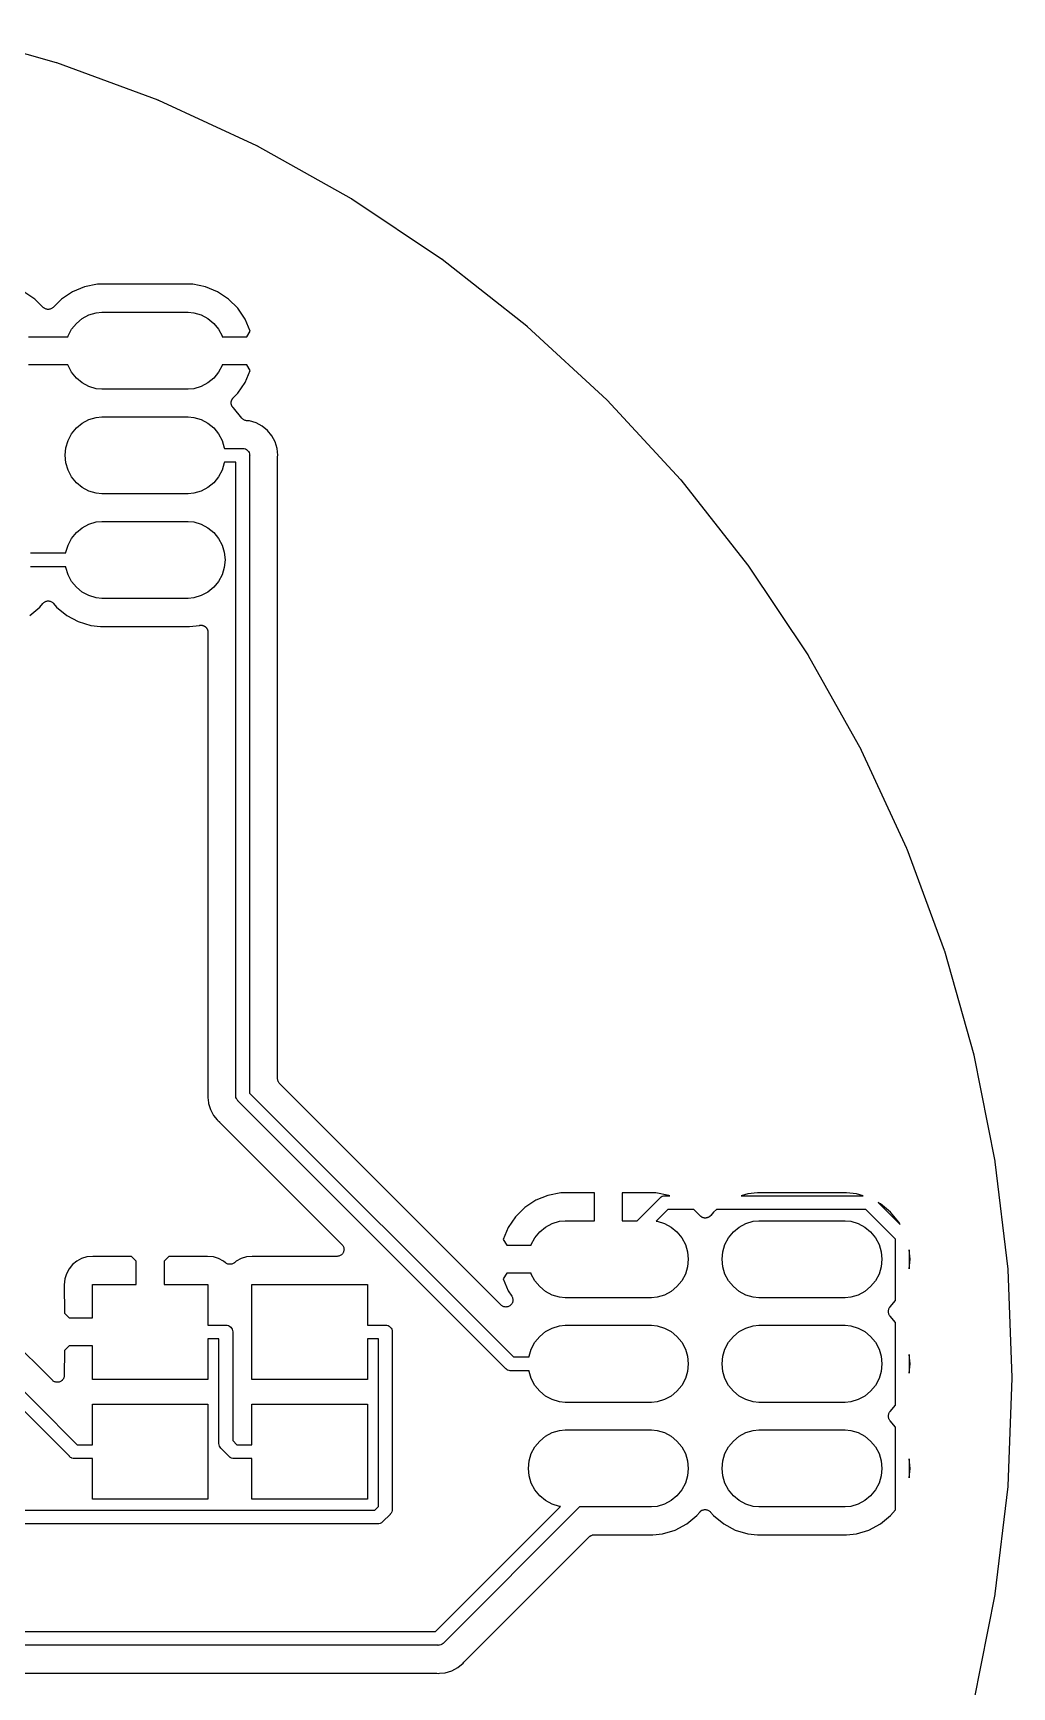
# Model space of a CAD drawing. Extents: x 123.4 to 173.6, y -130.1 to -79.9.
# Drawn here: x 155.84 to 173.63, y -110.62 to -80.56 of the extents above; entities that cross this region are included whole.
import ezdxf

# ---------------------------------------------------------------- set-up
doc = ezdxf.new("R2010")
doc.units = 0
doc.header["$MEASUREMENT"] = 0
doc.layers.add('BLACK', color=7, linetype='CONTINUOUS')

msp = doc.modelspace()

# ---------------------------------------------------------------- linework, layer by layer
at = {"layer": 'BLACK', "linetype": 'CONTINUOUS'}
for p, q in [((154.372, -80.5631), (156.262, -81.0961)), ((156.262, -81.0961), (156.263, -81.0966)), ((156.263, -81.0966), (156.267, -81.0981)), ((156.267, -81.0981), (156.271, -81.0992)), ((156.271, -81.0992), (158.113, -81.7787)), ((158.113, -81.7787), (158.115, -81.7794)), ((158.115, -81.7794), (158.118, -81.7812)), ((158.118, -81.7812), (158.122, -81.7826)), ((158.122, -81.7826), (159.905, -82.6046)), ((159.905, -82.6046), (159.907, -82.6053)), ((159.907, -82.6053), (159.911, -82.6074)), ((159.911, -82.6074), (159.914, -82.6091)), ((159.914, -82.6091), (161.627, -83.5685)), ((161.627, -83.5685), (161.629, -83.5693)), ((161.629, -83.5693), (161.632, -83.5717)), ((161.632, -83.5717), (161.636, -83.5737)), ((161.636, -83.5737), (163.268, -84.6645)), ((163.268, -84.6645), (163.27, -84.6655)), ((163.27, -84.6655), (163.273, -84.6681)), ((163.273, -84.6681), (163.277, -84.6704)), ((163.277, -84.6704), (164.818, -85.8859)), ((155.877, -85.3955), (155.678, -85.264)), ((156.562, -85.264), (156.363, -85.3955)), ((156.782, -85.1737), (156.562, -85.264)), ((157.015, -85.128), (156.782, -85.1737)), ((158.745, -85.128), (157.015, -85.128)), ((158.978, -85.1737), (158.745, -85.128)), ((159.198, -85.264), (158.978, -85.1737)), ((159.397, -85.3955), (159.198, -85.264)), ((156.03, -85.5483), (155.877, -85.3955)), ((156.039, -85.5556), (156.03, -85.5483)), ((156.048, -85.563), (156.039, -85.5556)), ((156.049, -85.5634), (156.048, -85.563)), ((156.05, -85.564), (156.049, -85.5634)), ((156.06, -85.5694), (156.05, -85.564)), ((156.07, -85.5749), (156.06, -85.5694)), ((156.071, -85.5752), (156.07, -85.5749)), ((156.072, -85.5756), (156.071, -85.5752)), ((156.083, -85.5789), (156.072, -85.5756)), ((156.094, -85.5824), (156.083, -85.5789)), ((156.094, -85.5825), (156.094, -85.5824)), ((156.095, -85.5828), (156.094, -85.5825)), ((156.107, -85.5839), (156.095, -85.5828)), ((156.118, -85.5852), (156.107, -85.5839)), ((156.119, -85.5851), (156.118, -85.5852)), ((156.12, -85.5852), (156.119, -85.5851)), ((156.131, -85.5841), (156.12, -85.5852)), ((156.143, -85.5831), (156.131, -85.5841)), ((156.144, -85.5829), (156.143, -85.5831)), ((156.145, -85.5828), (156.144, -85.5829)), ((156.156, -85.5794), (156.145, -85.5828)), ((156.167, -85.5763), (156.156, -85.5794)), ((156.168, -85.5759), (156.167, -85.5763)), ((156.179, -85.5702), (156.168, -85.5756)), ((156.168, -85.5756), (156.168, -85.5759)), ((156.189, -85.5649), (156.179, -85.5702)), ((156.19, -85.564), (156.189, -85.5644)), ((156.189, -85.5644), (156.189, -85.5649)), ((156.199, -85.5567), (156.19, -85.564)), ((156.208, -85.5495), (156.199, -85.5567)), ((156.209, -85.5483), (156.208, -85.5495)), ((156.21, -85.5483), (156.209, -85.5483)), ((156.209, -85.5483), (156.209, -85.5483)), ((156.209, -85.5483), (156.209, -85.5483)), ((156.363, -85.3955), (156.21, -85.5483)), ((156.861, -85.6862), (156.993, -85.6461)), ((156.993, -85.6461), (157.096, -85.636)), ((157.096, -85.636), (158.664, -85.636)), ((158.664, -85.636), (158.767, -85.6461)), ((158.767, -85.6461), (158.899, -85.6862)), ((159.565, -85.5631), (159.397, -85.3955)), ((159.698, -85.7604), (159.565, -85.5631)), ((156.48, -86.0668), (156.545, -85.9452)), ((156.545, -85.9452), (156.633, -85.8386)), ((156.633, -85.8386), (156.739, -85.7512)), ((156.739, -85.7512), (156.861, -85.6862)), ((158.899, -85.6862), (159.021, -85.7512)), ((159.021, -85.7512), (159.127, -85.8386)), ((159.127, -85.8386), (159.215, -85.9452)), ((159.215, -85.9452), (159.28, -86.0668)), ((159.789, -85.9783), (159.698, -85.7604)), ((164.818, -85.8859), (164.82, -85.887)), ((164.82, -85.887), (164.823, -85.8899)), ((164.823, -85.8899), (164.826, -85.8924)), ((164.826, -85.8924), (166.268, -87.2252)), ((155.764, -86.082), (156.476, -86.082)), ((156.476, -86.082), (156.48, -86.0668)), ((159.28, -86.0668), (159.284, -86.082)), ((159.284, -86.082), (159.727, -86.082)), ((159.727, -86.082), (159.789, -85.9783)), ((156.476, -86.59), (155.764, -86.59)), ((156.48, -86.6052), (156.476, -86.59)), ((156.545, -86.7268), (156.48, -86.6052)), ((156.633, -86.8334), (156.545, -86.7268)), ((156.739, -86.9208), (156.633, -86.8334)), ((159.127, -86.8334), (159.021, -86.9208)), ((159.215, -86.7268), (159.127, -86.8334)), ((159.28, -86.6052), (159.215, -86.7268)), ((159.284, -86.59), (159.28, -86.6052)), ((159.727, -86.59), (159.284, -86.59)), ((159.698, -86.9116), (159.789, -86.6937)), ((159.789, -86.6937), (159.727, -86.59)), ((156.861, -86.9858), (156.739, -86.9208)), ((156.993, -87.0259), (156.861, -86.9858)), ((157.096, -87.036), (156.993, -87.0259)), ((158.664, -87.036), (157.096, -87.036)), ((158.767, -87.0259), (158.664, -87.036)), ((158.899, -86.9858), (158.767, -87.0259)), ((159.021, -86.9208), (158.899, -86.9858)), ((159.482, -87.1916), (159.565, -87.1089)), ((159.565, -87.1089), (159.698, -86.9116)), ((159.445, -87.2681), (159.447, -87.2622)), ((159.445, -87.2745), (159.445, -87.2681)), ((159.445, -87.2809), (159.445, -87.2745)), ((159.445, -87.2869), (159.445, -87.2809)), ((159.445, -87.2929), (159.445, -87.2869)), ((159.446, -87.2992), (159.445, -87.2929)), ((159.447, -87.3056), (159.446, -87.2992)), ((159.447, -87.2562), (159.449, -87.2501)), ((159.447, -87.2622), (159.447, -87.2562)), ((159.449, -87.3113), (159.447, -87.3056)), ((159.449, -87.2501), (159.45, -87.2438)), ((159.45, -87.3172), (159.449, -87.3113)), ((159.45, -87.2438), (159.453, -87.2383)), ((159.452, -87.3232), (159.45, -87.3172)), ((159.454, -87.3293), (159.452, -87.3232)), ((159.453, -87.2383), (159.455, -87.2326)), ((159.457, -87.3347), (159.454, -87.3293)), ((159.455, -87.2326), (159.458, -87.2269)), ((159.459, -87.3402), (159.457, -87.3347)), ((159.458, -87.2269), (159.46, -87.221)), ((159.462, -87.3456), (159.459, -87.3402)), ((159.46, -87.221), (159.463, -87.216)), ((159.465, -87.3513), (159.462, -87.3456)), ((159.463, -87.216), (159.466, -87.2107)), ((159.469, -87.356), (159.465, -87.3513)), ((159.466, -87.2107), (159.47, -87.2058)), ((159.472, -87.361), (159.469, -87.356)), ((159.47, -87.2058), (159.474, -87.2005)), ((159.477, -87.3656), (159.472, -87.361)), ((159.474, -87.2005), (159.478, -87.1963)), ((159.481, -87.3706), (159.477, -87.3656)), ((159.478, -87.1963), (159.482, -87.1916)), ((159.485, -87.3745), (159.481, -87.3706)), ((159.487, -87.3758), (159.485, -87.3745)), ((159.639, -87.5609), (159.487, -87.3758)), ((166.268, -87.2252), (166.269, -87.2264)), ((166.269, -87.2264), (166.272, -87.2295)), ((166.272, -87.2295), (166.275, -87.2322)), ((166.275, -87.2322), (167.608, -88.674)), ((156.545, -87.8452), (156.633, -87.7386)), ((156.633, -87.7386), (156.739, -87.6512)), ((156.739, -87.6512), (156.861, -87.5862)), ((156.861, -87.5862), (156.993, -87.5461)), ((156.993, -87.5461), (157.096, -87.536)), ((157.096, -87.536), (158.664, -87.536)), ((158.664, -87.536), (158.767, -87.5461)), ((158.767, -87.5461), (158.899, -87.5862)), ((158.899, -87.5862), (159.021, -87.6512)), ((159.021, -87.6512), (159.127, -87.7386)), ((159.127, -87.7386), (159.215, -87.8452)), ((159.647, -87.5692), (159.639, -87.5609)), ((159.655, -87.5776), (159.647, -87.5692)), ((159.656, -87.578), (159.655, -87.5776)), ((159.656, -87.5785), (159.656, -87.578)), ((159.666, -87.585), (159.656, -87.5785)), ((159.676, -87.5916), (159.666, -87.585)), ((159.676, -87.5919), (159.676, -87.5916)), ((159.677, -87.5923), (159.676, -87.5919)), ((159.688, -87.5968), (159.677, -87.5923)), ((159.698, -87.6014), (159.688, -87.5968)), ((159.699, -87.6015), (159.698, -87.6014)), ((159.7, -87.6018), (159.699, -87.6015)), ((159.711, -87.6041), (159.7, -87.6018)), ((159.723, -87.6066), (159.711, -87.6041)), ((159.724, -87.6067), (159.723, -87.6066)), ((159.779, -87.6122), (159.724, -87.6067)), ((159.724, -87.6067), (159.724, -87.6067)), ((159.724, -87.6067), (159.724, -87.6067)), ((159.724, -87.6067), (159.724, -87.6067)), ((159.899, -87.6484), (159.779, -87.6122)), ((160.009, -87.7071), (159.899, -87.6484)), ((160.105, -87.7862), (160.009, -87.7071)), ((156.44, -88.0988), (156.48, -87.9668)), ((156.48, -87.9668), (156.545, -87.8452)), ((159.215, -87.8452), (159.28, -87.9668)), ((159.28, -87.9668), (159.32, -88.0988)), ((160.184, -87.8826), (160.105, -87.7862)), ((160.243, -87.9926), (160.184, -87.8826)), ((160.279, -88.1119), (160.243, -87.9926)), ((156.427, -88.236), (156.44, -88.0988)), ((156.44, -88.3732), (156.427, -88.236)), ((159.32, -88.0988), (159.321, -88.111)), ((159.321, -88.111), (159.649, -88.111)), ((159.649, -88.111), (159.655, -88.1104)), ((159.655, -88.1104), (159.661, -88.111)), ((159.661, -88.111), (159.661, -88.111)), ((159.661, -88.111), (159.68, -88.1128)), ((159.68, -88.1128), (159.703, -88.12)), ((159.703, -88.12), (159.725, -88.1316)), ((159.725, -88.1316), (159.744, -88.1472)), ((159.744, -88.1472), (159.76, -88.1662)), ((159.76, -88.1662), (159.771, -88.1879)), ((159.771, -88.1879), (159.778, -88.2115)), ((159.778, -88.2115), (159.78, -88.2218)), ((159.78, -88.2218), (159.781, -88.236)), ((159.781, -88.236), (159.78, -88.2421)), ((159.78, -88.2421), (159.78, -99.8268)), ((160.291, -88.236), (160.279, -88.1119)), ((160.288, -88.2716), (160.289, -88.2662)), ((160.288, -88.2733), (160.288, -88.2716)), ((160.288, -99.5638), (160.288, -88.2733)), ((160.289, -88.2609), (160.291, -88.236)), ((160.289, -88.2662), (160.289, -88.2609)), ((156.48, -88.5052), (156.44, -88.3732)), ((156.545, -88.6268), (156.48, -88.5052)), ((156.633, -88.7334), (156.545, -88.6268)), ((159.215, -88.6268), (159.127, -88.7334)), ((159.28, -88.5052), (159.215, -88.6268)), ((159.32, -88.3732), (159.28, -88.5052)), ((159.321, -88.361), (159.32, -88.3732)), ((159.53, -88.361), (159.321, -88.361)), ((159.53, -99.8725), (159.53, -88.361)), ((156.739, -88.8208), (156.633, -88.7334)), ((156.861, -88.8858), (156.739, -88.8208)), ((156.993, -88.9259), (156.861, -88.8858)), ((157.096, -88.936), (156.993, -88.9259)), ((158.664, -88.936), (157.096, -88.936)), ((158.767, -88.9259), (158.664, -88.936)), ((158.899, -88.8858), (158.767, -88.9259)), ((159.021, -88.8208), (158.899, -88.8858)), ((159.127, -88.7334), (159.021, -88.8208)), ((167.608, -88.674), (167.609, -88.6753)), ((167.609, -88.6753), (167.611, -88.6786)), ((167.611, -88.6786), (167.614, -88.6816)), ((167.614, -88.6816), (168.83, -90.2235)), ((156.633, -89.6386), (156.739, -89.5512)), ((156.739, -89.5512), (156.861, -89.4862)), ((156.861, -89.4862), (156.993, -89.4461)), ((156.993, -89.4461), (157.096, -89.436)), ((157.096, -89.436), (158.664, -89.436)), ((158.664, -89.436), (158.767, -89.4461)), ((158.767, -89.4461), (158.899, -89.4862)), ((158.899, -89.4862), (159.021, -89.5512)), ((159.021, -89.5512), (159.127, -89.6386)), ((156.48, -89.8668), (156.545, -89.7452)), ((156.545, -89.7452), (156.633, -89.6386)), ((159.127, -89.6386), (159.215, -89.7452)), ((159.215, -89.7452), (159.28, -89.8668)), ((155.801, -90.011), (156.439, -90.011)), ((156.439, -90.011), (156.44, -89.9988)), ((156.44, -89.9988), (156.48, -89.8668)), ((159.28, -89.8668), (159.32, -89.9988)), ((159.32, -89.9988), (159.333, -90.136)), ((159.333, -90.136), (159.32, -90.2732)), ((156.439, -90.261), (155.801, -90.261)), ((156.44, -90.2732), (156.439, -90.261)), ((156.48, -90.4052), (156.44, -90.2732)), ((156.545, -90.5268), (156.48, -90.4052)), ((159.28, -90.4052), (159.215, -90.5268)), ((159.32, -90.2732), (159.28, -90.4052)), ((168.83, -90.2235), (168.831, -90.2249)), ((168.831, -90.2249), (168.833, -90.2284)), ((168.833, -90.2284), (168.836, -90.2316)), ((168.836, -90.2316), (169.926, -91.8641)), ((156.633, -90.6334), (156.545, -90.5268)), ((156.739, -90.7208), (156.633, -90.6334)), ((156.861, -90.7858), (156.739, -90.7208)), ((159.021, -90.7208), (158.899, -90.7858)), ((159.127, -90.6334), (159.021, -90.7208)), ((159.215, -90.5268), (159.127, -90.6334)), ((155.784, -91.1453), (155.968, -90.9943)), ((155.968, -90.9943), (156.022, -90.9291)), ((156.022, -90.9283), (156.023, -90.9278)), ((156.022, -90.9284), (156.022, -90.9283)), ((156.022, -90.9283), (156.022, -90.9283)), ((156.022, -90.9291), (156.022, -90.9284)), ((156.023, -90.9278), (156.032, -90.9193)), ((156.032, -90.9193), (156.04, -90.911)), ((156.04, -90.9107), (156.041, -90.9105)), ((156.04, -90.911), (156.04, -90.9107)), ((156.041, -90.9105), (156.051, -90.9039)), ((156.051, -90.9039), (156.061, -90.8973)), ((156.061, -90.8972), (156.062, -90.897)), ((156.061, -90.8973), (156.061, -90.8972)), ((156.062, -90.897), (156.073, -90.8925)), ((156.073, -90.8925), (156.084, -90.888)), ((156.084, -90.8879), (156.085, -90.8877)), ((156.084, -90.888), (156.084, -90.8879)), ((156.085, -90.8877), (156.096, -90.8856)), ((156.096, -90.8856), (156.108, -90.8832)), ((156.108, -90.8832), (156.108, -90.8832)), ((156.108, -90.8832), (156.109, -90.8832)), ((156.109, -90.8832), (156.121, -90.8833)), ((156.121, -90.8833), (156.133, -90.8833)), ((156.133, -90.8833), (156.133, -90.8834)), ((156.133, -90.8834), (156.134, -90.8834)), ((156.134, -90.8834), (156.145, -90.8859)), ((156.145, -90.8859), (156.157, -90.8882)), ((156.157, -90.8882), (156.158, -90.8884)), ((156.158, -90.8884), (156.158, -90.8885)), ((156.158, -90.8885), (156.169, -90.8931)), ((156.169, -90.8931), (156.18, -90.8978)), ((156.18, -90.8978), (156.18, -90.898)), ((156.18, -90.898), (156.181, -90.8982)), ((156.181, -90.8982), (156.191, -90.9048)), ((156.191, -90.9048), (156.201, -90.9116)), ((156.201, -90.9116), (156.201, -90.9119)), ((156.201, -90.9119), (156.201, -90.9121)), ((156.201, -90.9121), (156.21, -90.9206)), ((156.21, -90.9206), (156.218, -90.9291)), ((156.218, -90.9291), (156.272, -90.9943)), ((156.272, -90.9943), (156.456, -91.1453)), ((156.993, -90.8259), (156.861, -90.7858)), ((157.096, -90.836), (156.993, -90.8259)), ((158.664, -90.836), (157.096, -90.836)), ((158.767, -90.8259), (158.664, -90.836)), ((158.899, -90.7858), (158.767, -90.8259)), ((156.456, -91.1453), (156.665, -91.2574)), ((156.665, -91.2574), (156.893, -91.3265)), ((156.893, -91.3265), (157.071, -91.344)), ((157.071, -91.344), (158.689, -91.344)), ((158.689, -91.344), (158.87, -91.3262)), ((158.87, -91.3262), (158.872, -91.3258)), ((158.872, -91.3258), (158.878, -91.3252)), ((158.878, -91.3252), (158.885, -91.3241)), ((158.885, -91.3241), (158.89, -91.3241)), ((158.89, -91.3241), (158.896, -91.3236)), ((158.896, -91.3236), (158.903, -91.3243)), ((158.903, -91.3243), (158.909, -91.3244)), ((158.909, -91.3244), (158.915, -91.3256)), ((158.915, -91.3256), (158.921, -91.3262)), ((158.921, -91.3262), (158.927, -91.3281)), ((158.927, -91.3281), (158.934, -91.3295)), ((158.934, -91.3295), (158.939, -91.3318)), ((158.939, -91.3318), (158.945, -91.3335)), ((158.945, -91.3335), (158.95, -91.3366)), ((158.95, -91.3366), (158.956, -91.3392)), ((158.956, -91.3392), (158.961, -91.3425)), ((158.961, -91.3425), (158.966, -91.3453)), ((158.966, -91.3453), (158.971, -91.3495)), ((158.971, -91.3495), (158.977, -91.3532)), ((158.977, -91.3532), (158.981, -91.3574)), ((158.981, -91.3574), (158.985, -91.3611)), ((158.985, -91.3611), (158.99, -91.3662)), ((158.99, -91.3662), (158.994, -91.3709)), ((158.994, -91.3709), (158.997, -91.3758)), ((158.997, -91.3758), (159.001, -91.3803)), ((159.001, -91.3803), (159.004, -91.3861)), ((159.004, -91.3861), (159.008, -91.3916)), ((159.008, -91.3916), (159.01, -91.397)), ((159.01, -91.397), (159.013, -91.4022)), ((159.013, -91.4022), (159.015, -91.4085)), ((159.015, -91.4085), (159.017, -91.4146)), ((159.017, -91.4146), (159.018, -91.4203)), ((159.018, -91.4203), (159.02, -91.4259)), ((159.02, -91.4259), (159.021, -91.4325)), ((159.021, -91.4325), (159.022, -91.4389)), ((159.022, -91.4389), (159.022, -91.4448)), ((159.022, -91.4448), (159.022, -91.4506)), ((159.022, -91.4506), (159.022, -99.8413)), ((169.926, -91.8641), (169.927, -91.8656)), ((169.927, -91.8656), (169.929, -91.8692)), ((169.929, -91.8692), (169.932, -91.8726)), ((169.932, -91.8726), (170.891, -93.5857)), ((170.891, -93.5857), (170.892, -93.5872)), ((170.892, -93.5872), (170.893, -93.591)), ((170.893, -93.591), (170.895, -93.5946)), ((170.895, -93.5946), (171.717, -95.3776)), ((171.717, -95.3776), (171.718, -95.3792)), ((171.718, -95.3792), (171.719, -95.3831)), ((171.719, -95.3831), (171.721, -95.3868)), ((171.721, -95.3868), (172.401, -97.2289)), ((172.401, -97.2289), (172.401, -97.2306)), ((172.401, -97.2306), (172.402, -97.2346)), ((172.402, -97.2346), (172.404, -97.2384)), ((172.404, -97.2384), (172.937, -99.1281)), ((172.937, -99.1281), (172.937, -99.1298)), ((172.937, -99.1298), (172.938, -99.1339)), ((172.938, -99.1339), (172.939, -99.1378)), ((172.939, -99.1378), (173.322, -101.063)), ((160.289, -99.5755), (160.288, -99.5638)), ((160.29, -99.5872), (160.289, -99.5755)), ((160.291, -99.5878), (160.29, -99.5872)), ((160.291, -99.5885), (160.291, -99.5878)), ((160.294, -99.5997), (160.291, -99.5885)), ((160.297, -99.611), (160.294, -99.5997)), ((160.298, -99.6116), (160.297, -99.611)), ((160.298, -99.6122), (160.298, -99.6116)), ((160.303, -99.6226), (160.298, -99.6122)), ((160.309, -99.633), (160.303, -99.6226)), ((160.309, -99.6335), (160.309, -99.633)), ((160.31, -99.6341), (160.309, -99.6335)), ((160.317, -99.6432), (160.31, -99.6341)), ((160.324, -99.6523), (160.317, -99.6432)), ((160.325, -99.6533), (160.324, -99.6523)), ((160.325, -99.6536), (160.325, -99.6533)), ((160.325, -99.6533), (160.325, -99.6533)), ((160.325, -99.6533), (160.325, -99.6533)), ((163.274, -102.602), (160.325, -99.6536)), ((159.022, -99.8537), (159.019, -99.8786)), ((159.019, -99.8786), (159.022, -99.9035)), ((159.022, -99.8413), (159.022, -99.843)), ((159.022, -99.843), (159.022, -99.8484)), ((159.022, -99.8484), (159.022, -99.8537)), ((159.022, -99.9035), (159.031, -100.003)), ((159.031, -100.003), (159.034, -100.012)), ((159.034, -100.012), (159.034, -100.012)), ((159.034, -100.012), (159.068, -100.122)), ((159.53, -99.8786), (159.53, -99.8725)), ((159.53, -99.8847), (159.53, -99.8786)), ((159.531, -99.8945), (159.53, -99.8847)), ((159.532, -99.9031), (159.531, -99.8945)), ((159.539, -99.9267), (159.532, -99.9031)), ((159.551, -99.9484), (159.539, -99.9267)), ((159.563, -99.9626), (159.551, -99.9484)), ((159.566, -99.9674), (159.563, -99.9626)), ((159.571, -99.9713), (159.566, -99.9674)), ((164.43, -104.83), (159.571, -99.9713)), ((159.78, -99.8268), (164.574, -104.621)), ((159.068, -100.122), (159.126, -100.232)), ((159.126, -100.232), (159.19, -100.309)), ((159.19, -100.309), (159.19, -100.309)), ((159.19, -100.309), (159.206, -100.328)), ((159.206, -100.328), (159.225, -100.344)), ((159.225, -100.344), (159.226, -100.345)), ((159.226, -100.345), (159.23, -100.349)), ((159.23, -100.349), (159.234, -100.353)), ((159.234, -100.353), (161.458, -102.576)), ((173.322, -101.063), (173.323, -101.065)), ((173.323, -101.065), (173.323, -101.069)), ((173.323, -101.069), (173.324, -101.073)), ((173.324, -101.073), (173.555, -103.023)), ((164.98, -101.774), (164.781, -101.905)), ((165.2, -101.684), (164.98, -101.774)), ((165.433, -101.638), (165.2, -101.684)), ((166.044, -101.638), (165.433, -101.638)), ((166.044, -102.146), (166.044, -101.638)), ((166.552, -101.638), (166.552, -102.146)), ((167.163, -101.638), (166.552, -101.638)), ((166.821, -102.146), (167.234, -101.733)), ((167.396, -101.684), (167.163, -101.638)), ((167.234, -101.733), (167.238, -101.728)), ((167.238, -101.728), (167.246, -101.722)), ((167.246, -101.722), (167.257, -101.713)), ((167.257, -101.713), (167.279, -101.701)), ((167.279, -101.701), (167.302, -101.694)), ((167.279, -101.701), (167.279, -101.701)), ((167.302, -101.694), (167.321, -101.692)), ((167.321, -101.692), (167.321, -101.692)), ((167.321, -101.692), (167.327, -101.692)), ((167.327, -101.692), (167.333, -101.692)), ((167.333, -101.692), (167.417, -101.692)), ((167.417, -101.692), (167.396, -101.684)), ((168.831, -101.655), (168.71, -101.692)), ((168.71, -101.692), (170.926, -101.692)), ((169.009, -101.638), (168.831, -101.655)), ((170.627, -101.638), (169.009, -101.638)), ((170.805, -101.655), (170.627, -101.638)), ((170.926, -101.692), (170.805, -101.655)), ((171.242, -101.837), (171.201, -101.815)), ((171.201, -101.815), (171.599, -102.213)), ((171.426, -101.988), (171.242, -101.837)), ((164.613, -102.073), (164.48, -102.27)), ((164.781, -101.905), (164.613, -102.073)), ((165.279, -102.196), (165.411, -102.156)), ((165.411, -102.156), (165.514, -102.146)), ((165.514, -102.146), (166.044, -102.146)), ((166.552, -102.146), (166.821, -102.146)), ((167.379, -101.942), (167.166, -102.154)), ((167.166, -102.154), (167.185, -102.156)), ((167.185, -102.156), (167.317, -102.196)), ((167.852, -101.942), (167.379, -101.942)), ((167.97, -102.06), (167.852, -101.942)), ((167.975, -102.064), (167.97, -102.06)), ((167.979, -102.068), (167.975, -102.064)), ((167.984, -102.071), (167.979, -102.068)), ((167.99, -102.076), (167.984, -102.071)), ((167.995, -102.078), (167.99, -102.076)), ((167.999, -102.082), (167.995, -102.078)), ((168.005, -102.084), (167.999, -102.082)), ((168.011, -102.087), (168.005, -102.084)), ((168.017, -102.089), (168.011, -102.087)), ((168.022, -102.091), (168.017, -102.089)), ((168.029, -102.093), (168.022, -102.091)), ((168.035, -102.095), (168.029, -102.093)), ((168.041, -102.095), (168.035, -102.095)), ((168.046, -102.096), (168.041, -102.095)), ((168.053, -102.096), (168.046, -102.096)), ((168.06, -102.097), (168.053, -102.096)), ((168.065, -102.096), (168.06, -102.097)), ((168.071, -102.097), (168.065, -102.096)), ((168.078, -102.095), (168.071, -102.097)), ((168.085, -102.095), (168.078, -102.095)), ((168.09, -102.093), (168.085, -102.095)), ((168.095, -102.092), (168.09, -102.093)), ((168.102, -102.089), (168.095, -102.092)), ((168.108, -102.087), (168.102, -102.089)), ((168.113, -102.085), (168.108, -102.087)), ((168.118, -102.083), (168.113, -102.085)), ((168.124, -102.079), (168.118, -102.083)), ((168.13, -102.076), (168.124, -102.079)), ((168.134, -102.072), (168.13, -102.076)), ((168.139, -102.069), (168.134, -102.072)), ((168.144, -102.064), (168.139, -102.069)), ((168.149, -102.06), (168.144, -102.064)), ((168.153, -102.056), (168.149, -102.06)), ((168.157, -102.052), (168.153, -102.056)), ((168.158, -102.051), (168.157, -102.052)), ((168.21, -101.988), (168.158, -102.051)), ((168.265, -101.942), (168.21, -101.988)), ((170.975, -101.942), (168.265, -101.942)), ((168.799, -102.196), (168.931, -102.156)), ((168.931, -102.156), (169.034, -102.146)), ((169.034, -102.146), (170.602, -102.146)), ((170.602, -102.146), (170.705, -102.156)), ((170.705, -102.156), (170.837, -102.196)), ((171.515, -102.482), (170.975, -101.942)), ((171.577, -102.172), (171.426, -101.988)), ((171.599, -102.213), (171.577, -102.172)), ((164.48, -102.27), (164.389, -102.488)), ((164.898, -102.577), (164.963, -102.455)), ((164.963, -102.455), (165.051, -102.349)), ((165.051, -102.349), (165.157, -102.261)), ((165.157, -102.261), (165.279, -102.196)), ((167.317, -102.196), (167.439, -102.261)), ((167.439, -102.261), (167.545, -102.349)), ((167.545, -102.349), (167.633, -102.455)), ((167.633, -102.455), (167.698, -102.577)), ((168.418, -102.577), (168.483, -102.455)), ((168.483, -102.455), (168.571, -102.349)), ((168.571, -102.349), (168.677, -102.261)), ((168.677, -102.261), (168.799, -102.196)), ((170.837, -102.196), (170.959, -102.261)), ((170.959, -102.261), (171.065, -102.349)), ((171.065, -102.349), (171.153, -102.455)), ((171.153, -102.455), (171.218, -102.577)), ((171.515, -103.596), (171.515, -102.482)), ((161.416, -102.784), (161.404, -102.787)), ((161.427, -102.778), (161.416, -102.783)), ((161.416, -102.783), (161.416, -102.783)), ((161.416, -102.783), (161.416, -102.784)), ((161.438, -102.772), (161.427, -102.778)), ((161.447, -102.764), (161.438, -102.772)), ((161.438, -102.772), (161.438, -102.772)), ((161.438, -102.772), (161.438, -102.772)), ((161.457, -102.756), (161.447, -102.764)), ((161.465, -102.747), (161.457, -102.756)), ((161.457, -102.756), (161.457, -102.756)), ((161.457, -102.756), (161.457, -102.756)), ((161.458, -102.576), (161.459, -102.577)), ((161.459, -102.577), (161.459, -102.577)), ((161.459, -102.577), (161.459, -102.577)), ((161.459, -102.577), (161.459, -102.577)), ((161.459, -102.577), (161.467, -102.587)), ((161.473, -102.737), (161.465, -102.747)), ((161.467, -102.587), (161.474, -102.596)), ((161.479, -102.726), (161.473, -102.737)), ((161.473, -102.737), (161.473, -102.737)), ((161.473, -102.737), (161.473, -102.737)), ((161.474, -102.596), (161.474, -102.597)), ((161.474, -102.597), (161.474, -102.597)), ((161.474, -102.597), (161.48, -102.608)), ((161.485, -102.716), (161.479, -102.726)), ((161.48, -102.608), (161.486, -102.618)), ((161.488, -102.704), (161.485, -102.715)), ((161.485, -102.715), (161.485, -102.715)), ((161.485, -102.715), (161.485, -102.716)), ((161.486, -102.618), (161.486, -102.619)), ((161.486, -102.619), (161.486, -102.619)), ((161.486, -102.619), (161.489, -102.631)), ((161.492, -102.692), (161.488, -102.704)), ((161.489, -102.631), (161.493, -102.642)), ((161.493, -102.679), (161.492, -102.691)), ((161.492, -102.691), (161.492, -102.692)), ((161.492, -102.692), (161.492, -102.692)), ((161.493, -102.642), (161.493, -102.642)), ((161.493, -102.642), (161.493, -102.643)), ((161.493, -102.643), (161.494, -102.655)), ((161.495, -102.667), (161.493, -102.679)), ((161.494, -102.655), (161.495, -102.667)), ((161.495, -102.667), (161.495, -102.667)), ((161.495, -102.667), (161.495, -102.667)), ((164.347, -103.675), (163.274, -102.602)), ((163.274, -102.602), (163.274, -102.602)), ((164.389, -102.488), (164.451, -102.592)), ((164.451, -102.592), (164.894, -102.592)), ((164.894, -102.592), (164.898, -102.577)), ((167.698, -102.577), (167.738, -102.709)), ((167.738, -102.709), (167.751, -102.846)), ((168.365, -102.846), (168.378, -102.709)), ((168.378, -102.709), (168.418, -102.577)), ((171.218, -102.577), (171.258, -102.709)), ((171.258, -102.709), (171.271, -102.846)), ((171.782, -102.846), (171.765, -102.675)), ((171.765, -102.675), (171.765, -103.017)), ((156.498, -103.02), (156.45, -103.109)), ((156.561, -102.943), (156.498, -103.02)), ((156.638, -102.88), (156.561, -102.943)), ((156.727, -102.832), (156.638, -102.88)), ((156.822, -102.803), (156.727, -102.832)), ((156.928, -102.793), (156.822, -102.803)), ((157.633, -102.796), (156.928, -102.793)), ((157.718, -102.88), (157.633, -102.796)), ((157.718, -103.304), (157.718, -102.88)), ((158.311, -102.796), (158.226, -102.88)), ((158.226, -102.88), (158.226, -103.304)), ((159.016, -102.793), (158.311, -102.796)), ((159.122, -102.803), (159.016, -102.793)), ((159.217, -102.832), (159.122, -102.803)), ((159.306, -102.88), (159.217, -102.832)), ((159.341, -102.909), (159.306, -102.88)), ((159.351, -102.916), (159.341, -102.909)), ((159.361, -102.922), (159.351, -102.916)), ((159.362, -102.922), (159.361, -102.922)), ((159.362, -102.923), (159.362, -102.922)), ((159.373, -102.927), (159.362, -102.923)), ((159.384, -102.932), (159.373, -102.927)), ((159.385, -102.932), (159.384, -102.932)), ((159.384, -102.932), (159.384, -102.932)), ((159.397, -102.935), (159.385, -102.932)), ((159.408, -102.937), (159.397, -102.935)), ((159.409, -102.937), (159.408, -102.937)), ((159.421, -102.937), (159.409, -102.937)), ((159.409, -102.937), (159.409, -102.937)), ((159.433, -102.937), (159.421, -102.937)), ((159.434, -102.937), (159.433, -102.937)), ((159.446, -102.935), (159.434, -102.937)), ((159.434, -102.937), (159.434, -102.937)), ((159.457, -102.933), (159.446, -102.935)), ((159.458, -102.933), (159.457, -102.933)), ((159.469, -102.928), (159.458, -102.932)), ((159.458, -102.932), (159.458, -102.933)), ((159.48, -102.924), (159.469, -102.928)), ((159.481, -102.923), (159.48, -102.924)), ((159.491, -102.917), (159.481, -102.923)), ((159.481, -102.923), (159.481, -102.923)), ((159.501, -102.91), (159.491, -102.917)), ((159.502, -102.909), (159.501, -102.91)), ((159.503, -102.909), (159.502, -102.909)), ((159.502, -102.909), (159.502, -102.909)), ((159.502, -102.909), (159.502, -102.909)), ((159.538, -102.88), (159.503, -102.909)), ((159.627, -102.832), (159.538, -102.88)), ((159.722, -102.803), (159.627, -102.832)), ((159.828, -102.793), (159.722, -102.803)), ((161.368, -102.793), (159.828, -102.793)), ((161.38, -102.792), (161.368, -102.793)), ((161.392, -102.791), (161.38, -102.792)), ((161.404, -102.787), (161.392, -102.791)), ((161.392, -102.791), (161.392, -102.791)), ((161.392, -102.791), (161.392, -102.791)), ((167.738, -102.983), (167.698, -103.115)), ((167.751, -102.846), (167.738, -102.983)), ((168.378, -102.983), (168.365, -102.846)), ((168.418, -103.115), (168.378, -102.983)), ((171.258, -102.983), (171.218, -103.115)), ((171.271, -102.846), (171.258, -102.983)), ((171.765, -103.017), (171.782, -102.846)), ((173.555, -103.023), (173.555, -103.025)), ((173.555, -103.025), (173.555, -103.029)), ((173.555, -103.029), (173.555, -103.033)), ((173.555, -103.033), (173.632, -104.995)), ((156.421, -103.204), (156.411, -103.31)), ((156.411, -103.31), (156.414, -103.828)), ((156.45, -103.109), (156.421, -103.204)), ((156.922, -103.912), (156.922, -103.304)), ((156.922, -103.304), (157.718, -103.304)), ((158.226, -103.304), (159.022, -103.304)), ((159.022, -103.304), (159.022, -104.041)), ((159.822, -105.029), (159.822, -103.304)), ((159.822, -103.304), (161.922, -103.304)), ((161.922, -103.304), (161.922, -104.041)), ((164.451, -103.1), (164.389, -103.204)), ((164.389, -103.204), (164.48, -103.422)), ((164.894, -103.1), (164.451, -103.1)), ((164.898, -103.115), (164.894, -103.1)), ((164.963, -103.237), (164.898, -103.115)), ((165.051, -103.343), (164.963, -103.237)), ((165.157, -103.431), (165.051, -103.343)), ((167.545, -103.343), (167.439, -103.431)), ((167.633, -103.237), (167.545, -103.343)), ((167.698, -103.115), (167.633, -103.237)), ((168.483, -103.237), (168.418, -103.115)), ((168.571, -103.343), (168.483, -103.237)), ((168.677, -103.431), (168.571, -103.343)), ((171.065, -103.343), (170.959, -103.431)), ((171.153, -103.237), (171.065, -103.343)), ((171.218, -103.115), (171.153, -103.237)), ((164.347, -103.676), (164.347, -103.675)), ((164.347, -103.675), (164.347, -103.675)), ((164.357, -103.683), (164.347, -103.676)), ((164.366, -103.691), (164.357, -103.683)), ((164.48, -103.422), (164.542, -103.515)), ((164.517, -103.684), (164.507, -103.691)), ((164.526, -103.676), (164.517, -103.684)), ((164.534, -103.666), (164.526, -103.676)), ((164.526, -103.676), (164.526, -103.676)), ((164.526, -103.676), (164.526, -103.676)), ((164.542, -103.657), (164.534, -103.666)), ((164.542, -103.515), (164.543, -103.516)), ((164.548, -103.646), (164.542, -103.657)), ((164.542, -103.657), (164.542, -103.657)), ((164.542, -103.657), (164.542, -103.657)), ((164.543, -103.516), (164.543, -103.516)), ((164.543, -103.516), (164.544, -103.516)), ((164.544, -103.516), (164.549, -103.527)), ((164.554, -103.635), (164.548, -103.646)), ((164.549, -103.527), (164.555, -103.538)), ((164.558, -103.623), (164.554, -103.635)), ((164.554, -103.635), (164.554, -103.635)), ((164.554, -103.635), (164.554, -103.635)), ((164.555, -103.538), (164.555, -103.538)), ((164.555, -103.538), (164.555, -103.538)), ((164.555, -103.538), (164.558, -103.55)), ((164.558, -103.55), (164.562, -103.562)), ((164.561, -103.612), (164.558, -103.623)), ((164.563, -103.599), (164.561, -103.611)), ((164.561, -103.611), (164.561, -103.611)), ((164.561, -103.611), (164.561, -103.612)), ((164.562, -103.562), (164.562, -103.562)), ((164.562, -103.562), (164.562, -103.562)), ((164.562, -103.562), (164.563, -103.574)), ((164.563, -103.574), (164.564, -103.587)), ((164.564, -103.587), (164.563, -103.599)), ((164.564, -103.587), (164.564, -103.587)), ((164.564, -103.587), (164.564, -103.587)), ((165.279, -103.496), (165.157, -103.431)), ((165.411, -103.536), (165.279, -103.496)), ((165.514, -103.546), (165.411, -103.536)), ((167.082, -103.546), (165.514, -103.546)), ((167.185, -103.536), (167.082, -103.546)), ((167.317, -103.496), (167.185, -103.536)), ((167.439, -103.431), (167.317, -103.496)), ((168.799, -103.496), (168.677, -103.431)), ((168.931, -103.536), (168.799, -103.496)), ((169.034, -103.546), (168.931, -103.536)), ((170.602, -103.546), (169.034, -103.546)), ((170.705, -103.536), (170.602, -103.546)), ((170.837, -103.496), (170.705, -103.536)), ((170.959, -103.431), (170.837, -103.496)), ((171.42, -103.712), (171.515, -103.596)), ((156.414, -103.828), (156.498, -103.912)), ((156.498, -103.912), (156.922, -103.912)), ((164.367, -103.691), (164.366, -103.691)), ((164.378, -103.697), (164.367, -103.691)), ((164.367, -103.691), (164.367, -103.691)), ((164.388, -103.703), (164.378, -103.697)), ((164.389, -103.703), (164.388, -103.703)), ((164.388, -103.703), (164.388, -103.703)), ((164.401, -103.707), (164.389, -103.703)), ((164.412, -103.71), (164.401, -103.707)), ((164.425, -103.711), (164.412, -103.71)), ((164.412, -103.71), (164.412, -103.71)), ((164.412, -103.71), (164.412, -103.71)), ((164.437, -103.713), (164.425, -103.711)), ((164.449, -103.711), (164.437, -103.713)), ((164.437, -103.713), (164.437, -103.713)), ((164.437, -103.713), (164.437, -103.713)), ((164.461, -103.71), (164.449, -103.711)), ((164.462, -103.71), (164.461, -103.71)), ((164.461, -103.71), (164.461, -103.71)), ((164.474, -103.707), (164.462, -103.71)), ((164.485, -103.703), (164.474, -103.707)), ((164.497, -103.697), (164.485, -103.703)), ((164.485, -103.703), (164.485, -103.703)), ((164.485, -103.703), (164.485, -103.703)), ((164.507, -103.692), (164.497, -103.697)), ((164.507, -103.691), (164.507, -103.692)), ((164.507, -103.692), (164.507, -103.692)), ((171.388, -103.795), (171.388, -103.783)), ((171.388, -103.783), (171.389, -103.783)), ((171.388, -103.807), (171.388, -103.795)), ((171.388, -103.808), (171.388, -103.807)), ((171.391, -103.82), (171.388, -103.808)), ((171.388, -103.808), (171.388, -103.808)), ((171.389, -103.782), (171.391, -103.771)), ((171.389, -103.783), (171.389, -103.782)), ((171.391, -103.771), (171.393, -103.759)), ((171.393, -103.831), (171.391, -103.82)), ((171.393, -103.759), (171.394, -103.758)), ((171.393, -103.832), (171.393, -103.831)), ((171.398, -103.843), (171.393, -103.832)), ((171.393, -103.832), (171.393, -103.832)), ((171.394, -103.758), (171.398, -103.747)), ((171.394, -103.758), (171.394, -103.758)), ((171.398, -103.747), (171.403, -103.736)), ((171.402, -103.855), (171.398, -103.843)), ((171.409, -103.865), (171.402, -103.855)), ((171.402, -103.855), (171.402, -103.855)), ((171.402, -103.855), (171.402, -103.855)), ((171.403, -103.735), (171.41, -103.725)), ((171.403, -103.736), (171.403, -103.735)), ((171.403, -103.736), (171.403, -103.736)), ((171.416, -103.875), (171.409, -103.865)), ((171.41, -103.725), (171.417, -103.715)), ((171.416, -103.876), (171.416, -103.875)), ((171.419, -103.879), (171.416, -103.876)), ((171.416, -103.876), (171.416, -103.876)), ((171.417, -103.715), (171.42, -103.712)), ((171.417, -103.715), (171.417, -103.715)), ((171.417, -103.715), (171.417, -103.715)), ((171.515, -103.996), (171.419, -103.879)), ((156.195, -105.044), (155.415, -104.265)), ((159.022, -104.041), (159.341, -104.041)), ((159.341, -104.041), (159.347, -104.041)), ((159.347, -104.041), (159.353, -104.041)), ((159.353, -104.041), (159.353, -104.041)), ((159.353, -104.041), (159.372, -104.043)), ((159.372, -104.043), (159.395, -104.05)), ((159.395, -104.05), (159.417, -104.062)), ((159.417, -104.062), (159.436, -104.078)), ((159.436, -104.078), (159.452, -104.097)), ((159.452, -104.097), (159.463, -104.118)), ((159.463, -104.118), (159.47, -104.142)), ((159.47, -104.142), (159.473, -104.166)), ((159.473, -104.166), (159.472, -104.173)), ((159.472, -104.173), (159.472, -106.14)), ((161.922, -104.041), (162.241, -104.041)), ((162.241, -104.041), (162.247, -104.041)), ((162.247, -104.041), (162.253, -104.041)), ((162.253, -104.041), (162.253, -104.041)), ((162.253, -104.041), (162.272, -104.043)), ((162.272, -104.043), (162.295, -104.05)), ((162.295, -104.05), (162.317, -104.062)), ((162.317, -104.062), (162.336, -104.078)), ((162.336, -104.078), (162.352, -104.097)), ((162.352, -104.097), (162.363, -104.118)), ((162.363, -104.118), (162.37, -104.142)), ((162.37, -104.142), (162.373, -104.166)), ((162.373, -104.166), (162.372, -104.173)), ((162.372, -104.173), (162.372, -107.382)), ((164.963, -104.355), (165.051, -104.249)), ((165.051, -104.249), (165.157, -104.161)), ((165.157, -104.161), (165.279, -104.096)), ((165.279, -104.096), (165.411, -104.056)), ((165.411, -104.056), (165.514, -104.046)), ((165.514, -104.046), (167.082, -104.046)), ((167.082, -104.046), (167.185, -104.056)), ((167.185, -104.056), (167.317, -104.096)), ((167.317, -104.096), (167.439, -104.161)), ((167.439, -104.161), (167.545, -104.249)), ((167.545, -104.249), (167.633, -104.355)), ((168.483, -104.355), (168.571, -104.249)), ((168.571, -104.249), (168.677, -104.161)), ((168.677, -104.161), (168.799, -104.096)), ((168.799, -104.096), (168.931, -104.056)), ((168.931, -104.056), (169.034, -104.046)), ((169.034, -104.046), (170.602, -104.046)), ((170.602, -104.046), (170.705, -104.056)), ((170.705, -104.056), (170.837, -104.096)), ((170.837, -104.096), (170.959, -104.161)), ((170.959, -104.161), (171.065, -104.249)), ((171.065, -104.249), (171.153, -104.355)), ((171.515, -105.496), (171.515, -103.996)), ((154.903, -104.471), (156.648, -106.216)), ((156.414, -104.505), (156.411, -104.955)), ((156.498, -104.42), (156.414, -104.505)), ((156.922, -104.42), (156.498, -104.42)), ((156.922, -105.029), (156.922, -104.42)), ((159.222, -104.291), (159.022, -104.291)), ((159.022, -104.291), (159.022, -105.029)), ((159.222, -106.186), (159.222, -104.291)), ((162.122, -104.291), (161.922, -104.291)), ((161.922, -104.291), (161.922, -105.029)), ((162.122, -107.336), (162.122, -104.291)), ((164.858, -104.609), (164.898, -104.477)), ((164.898, -104.477), (164.963, -104.355)), ((167.633, -104.355), (167.698, -104.477)), ((167.698, -104.477), (167.738, -104.609)), ((168.378, -104.609), (168.418, -104.477)), ((168.418, -104.477), (168.483, -104.355)), ((171.153, -104.355), (171.218, -104.477)), ((171.218, -104.477), (171.258, -104.609)), ((171.782, -104.746), (171.765, -104.575)), ((171.765, -104.575), (171.765, -104.917)), ((156.504, -106.426), (154.758, -104.68)), ((164.434, -104.835), (164.43, -104.83)), ((164.439, -104.839), (164.434, -104.835)), ((164.453, -104.85), (164.439, -104.839)), ((164.439, -104.839), (164.439, -104.839)), ((164.467, -104.858), (164.453, -104.85)), ((164.475, -104.862), (164.467, -104.858)), ((164.498, -104.869), (164.475, -104.862)), ((164.517, -104.871), (164.498, -104.869)), ((164.523, -104.872), (164.517, -104.871)), ((164.517, -104.871), (164.517, -104.871)), ((164.529, -104.871), (164.523, -104.872)), ((164.857, -104.871), (164.529, -104.871)), ((164.574, -104.621), (164.857, -104.621)), ((164.857, -104.621), (164.858, -104.609)), ((164.858, -104.883), (164.857, -104.871)), ((164.898, -105.015), (164.858, -104.883)), ((167.738, -104.883), (167.698, -105.015)), ((167.738, -104.609), (167.751, -104.746)), ((167.751, -104.746), (167.738, -104.883)), ((168.365, -104.746), (168.378, -104.609)), ((168.378, -104.883), (168.365, -104.746)), ((168.418, -105.015), (168.378, -104.883)), ((171.258, -104.883), (171.218, -105.015)), ((171.258, -104.609), (171.271, -104.746)), ((171.271, -104.746), (171.258, -104.883)), ((171.765, -104.917), (171.782, -104.746)), ((156.204, -105.052), (156.195, -105.044)), ((156.213, -105.059), (156.204, -105.052)), ((156.213, -105.06), (156.213, -105.059)), ((156.214, -105.06), (156.213, -105.06)), ((156.224, -105.065), (156.214, -105.06)), ((156.234, -105.071), (156.224, -105.065)), ((156.235, -105.071), (156.234, -105.071)), ((156.236, -105.072), (156.235, -105.071)), ((156.247, -105.075), (156.236, -105.072)), ((156.258, -105.079), (156.247, -105.075)), ((156.259, -105.079), (156.258, -105.079)), ((156.271, -105.08), (156.259, -105.079)), ((156.259, -105.079), (156.259, -105.079)), ((156.283, -105.081), (156.271, -105.08)), ((156.284, -105.081), (156.283, -105.081)), ((156.283, -105.081), (156.283, -105.081)), ((156.296, -105.08), (156.284, -105.081)), ((156.307, -105.079), (156.296, -105.08)), ((156.308, -105.079), (156.307, -105.079)), ((156.309, -105.079), (156.308, -105.079)), ((156.32, -105.076), (156.309, -105.079)), ((156.331, -105.072), (156.32, -105.076)), ((156.332, -105.072), (156.331, -105.072)), ((156.343, -105.066), (156.332, -105.072)), ((156.332, -105.072), (156.332, -105.072)), ((156.353, -105.061), (156.343, -105.066)), ((156.354, -105.061), (156.353, -105.061)), ((156.363, -105.053), (156.354, -105.06)), ((156.354, -105.06), (156.354, -105.061)), ((156.373, -105.046), (156.363, -105.053)), ((156.381, -105.036), (156.373, -105.045)), ((156.373, -105.045), (156.373, -105.045)), ((156.373, -105.045), (156.373, -105.046)), ((156.389, -105.027), (156.381, -105.036)), ((156.395, -105.015), (156.389, -105.026)), ((156.389, -105.026), (156.389, -105.026)), ((156.389, -105.026), (156.389, -105.027)), ((156.401, -105.005), (156.395, -105.015)), ((156.405, -104.993), (156.401, -105.004)), ((156.401, -105.004), (156.401, -105.004)), ((156.401, -105.004), (156.401, -105.005)), ((156.408, -104.981), (156.405, -104.993)), ((156.409, -104.98), (156.408, -104.981)), ((156.408, -104.981), (156.408, -104.981)), ((156.41, -104.969), (156.409, -104.98)), ((156.411, -104.957), (156.41, -104.969)), ((156.411, -104.955), (156.411, -104.956)), ((156.411, -104.956), (156.411, -104.956)), ((156.411, -104.956), (156.411, -104.956)), ((156.411, -104.956), (156.411, -104.957)), ((159.022, -105.029), (156.922, -105.029)), ((161.922, -105.029), (159.822, -105.029)), ((164.963, -105.137), (164.898, -105.015)), ((165.051, -105.243), (164.963, -105.137)), ((167.633, -105.137), (167.545, -105.243)), ((167.698, -105.015), (167.633, -105.137)), ((168.483, -105.137), (168.418, -105.015)), ((168.571, -105.243), (168.483, -105.137)), ((171.153, -105.137), (171.065, -105.243)), ((171.218, -105.015), (171.153, -105.137)), ((173.632, -105.005), (173.555, -106.967)), ((173.632, -104.995), (173.632, -104.997)), ((173.632, -104.997), (173.632, -105.001)), ((173.632, -105.001), (173.632, -105.005)), ((156.922, -106.216), (156.922, -105.479)), ((156.922, -105.479), (159.022, -105.479)), ((159.022, -105.479), (159.022, -107.204)), ((159.822, -106.216), (159.822, -105.479)), ((159.822, -105.479), (161.922, -105.479)), ((161.922, -105.479), (161.922, -107.204)), ((165.157, -105.331), (165.051, -105.243)), ((165.279, -105.396), (165.157, -105.331)), ((165.411, -105.436), (165.279, -105.396)), ((165.514, -105.446), (165.411, -105.436)), ((167.082, -105.446), (165.514, -105.446)), ((167.185, -105.436), (167.082, -105.446)), ((167.317, -105.396), (167.185, -105.436)), ((167.439, -105.331), (167.317, -105.396)), ((167.545, -105.243), (167.439, -105.331)), ((168.677, -105.331), (168.571, -105.243)), ((168.799, -105.396), (168.677, -105.331)), ((168.931, -105.436), (168.799, -105.396)), ((169.034, -105.446), (168.931, -105.436)), ((170.602, -105.446), (169.034, -105.446)), ((170.705, -105.436), (170.602, -105.446)), ((170.837, -105.396), (170.705, -105.436)), ((170.959, -105.331), (170.837, -105.396)), ((171.065, -105.243), (170.959, -105.331)), ((171.388, -105.695), (171.388, -105.683)), ((171.388, -105.683), (171.389, -105.683)), ((171.388, -105.707), (171.388, -105.695)), ((171.388, -105.708), (171.388, -105.707)), ((171.391, -105.72), (171.388, -105.708)), ((171.388, -105.708), (171.388, -105.708)), ((171.389, -105.682), (171.391, -105.671)), ((171.389, -105.683), (171.389, -105.682)), ((171.391, -105.671), (171.393, -105.659)), ((171.393, -105.731), (171.391, -105.72)), ((171.393, -105.659), (171.394, -105.658)), ((171.393, -105.732), (171.393, -105.731)), ((171.398, -105.743), (171.393, -105.732)), ((171.393, -105.732), (171.393, -105.732)), ((171.394, -105.658), (171.398, -105.647)), ((171.394, -105.658), (171.394, -105.658)), ((171.398, -105.647), (171.403, -105.636)), ((171.402, -105.755), (171.398, -105.743)), ((171.409, -105.765), (171.402, -105.755)), ((171.402, -105.755), (171.402, -105.755)), ((171.402, -105.755), (171.402, -105.755)), ((171.403, -105.635), (171.41, -105.625)), ((171.403, -105.636), (171.403, -105.635)), ((171.403, -105.636), (171.403, -105.636)), ((171.416, -105.775), (171.409, -105.765)), ((171.41, -105.625), (171.417, -105.615)), ((171.416, -105.776), (171.416, -105.775)), ((171.419, -105.779), (171.416, -105.776)), ((171.416, -105.776), (171.416, -105.776)), ((171.417, -105.615), (171.42, -105.612)), ((171.417, -105.615), (171.417, -105.615)), ((171.417, -105.615), (171.417, -105.615)), ((171.515, -105.896), (171.419, -105.779)), ((171.42, -105.612), (171.515, -105.496)), ((165.051, -106.149), (165.157, -106.061)), ((165.157, -106.061), (165.279, -105.996)), ((165.279, -105.996), (165.411, -105.956)), ((165.411, -105.956), (165.514, -105.946)), ((165.514, -105.946), (167.082, -105.946)), ((167.082, -105.946), (167.185, -105.956)), ((167.185, -105.956), (167.317, -105.996)), ((167.317, -105.996), (167.439, -106.061)), ((167.439, -106.061), (167.545, -106.149)), ((168.571, -106.149), (168.677, -106.061)), ((168.677, -106.061), (168.799, -105.996)), ((168.799, -105.996), (168.931, -105.956)), ((168.931, -105.956), (169.034, -105.946)), ((169.034, -105.946), (170.602, -105.946)), ((170.602, -105.946), (170.705, -105.956)), ((170.705, -105.956), (170.837, -105.996)), ((170.837, -105.996), (170.959, -106.061)), ((170.959, -106.061), (171.065, -106.149)), ((171.515, -107.396), (171.515, -105.896)), ((156.648, -106.216), (156.922, -106.216)), ((159.222, -106.192), (159.222, -106.186)), ((159.224, -106.217), (159.222, -106.192)), ((159.231, -106.24), (159.224, -106.217)), ((159.243, -106.262), (159.231, -106.24)), ((159.255, -106.276), (159.243, -106.262)), ((159.258, -106.281), (159.255, -106.276)), ((159.263, -106.285), (159.258, -106.281)), ((159.404, -106.426), (159.263, -106.285)), ((159.472, -106.14), (159.548, -106.216)), ((159.548, -106.216), (159.822, -106.216)), ((164.858, -106.509), (164.898, -106.377)), ((164.898, -106.377), (164.963, -106.255)), ((164.963, -106.255), (165.051, -106.149)), ((167.545, -106.149), (167.633, -106.255)), ((167.633, -106.255), (167.698, -106.377)), ((167.698, -106.377), (167.738, -106.509)), ((168.378, -106.509), (168.418, -106.377)), ((168.418, -106.377), (168.483, -106.255)), ((168.483, -106.255), (168.571, -106.149)), ((171.065, -106.149), (171.153, -106.255)), ((171.153, -106.255), (171.218, -106.377)), ((171.218, -106.377), (171.258, -106.509)), ((156.508, -106.43), (156.504, -106.426)), ((156.513, -106.434), (156.508, -106.43)), ((156.527, -106.446), (156.513, -106.434)), ((156.546, -106.456), (156.527, -106.446)), ((156.549, -106.458), (156.546, -106.456)), ((156.572, -106.465), (156.549, -106.458)), ((156.591, -106.466), (156.572, -106.465)), ((156.597, -106.467), (156.591, -106.466)), ((156.591, -106.466), (156.591, -106.466)), ((156.603, -106.466), (156.597, -106.467)), ((156.922, -106.466), (156.603, -106.466)), ((156.922, -107.204), (156.922, -106.466)), ((159.408, -106.43), (159.404, -106.426)), ((159.413, -106.434), (159.408, -106.43)), ((159.424, -106.443), (159.413, -106.434)), ((159.413, -106.434), (159.413, -106.434)), ((159.427, -106.446), (159.424, -106.443)), ((159.449, -106.458), (159.427, -106.446)), ((159.472, -106.465), (159.449, -106.458)), ((159.491, -106.466), (159.472, -106.465)), ((159.497, -106.467), (159.491, -106.466)), ((159.491, -106.466), (159.491, -106.466)), ((159.503, -106.466), (159.497, -106.467)), ((159.822, -106.466), (159.503, -106.466)), ((159.822, -107.204), (159.822, -106.466)), ((164.845, -106.646), (164.858, -106.509)), ((164.858, -106.783), (164.845, -106.646)), ((167.738, -106.509), (167.751, -106.646)), ((167.751, -106.646), (167.738, -106.783)), ((168.365, -106.646), (168.378, -106.509)), ((168.378, -106.783), (168.365, -106.646)), ((171.258, -106.509), (171.271, -106.646)), ((171.271, -106.646), (171.258, -106.783)), ((171.782, -106.646), (171.765, -106.475)), ((171.765, -106.475), (171.765, -106.817)), ((171.765, -106.817), (171.782, -106.646)), ((164.898, -106.915), (164.858, -106.783)), ((164.963, -107.037), (164.898, -106.915)), ((167.698, -106.915), (167.633, -107.037)), ((167.738, -106.783), (167.698, -106.915)), ((168.418, -106.915), (168.378, -106.783)), ((168.483, -107.037), (168.418, -106.915)), ((171.218, -106.915), (171.153, -107.037)), ((171.258, -106.783), (171.218, -106.915)), ((173.555, -106.977), (173.324, -108.927)), ((173.555, -106.967), (173.555, -106.969)), ((173.555, -106.969), (173.555, -106.973)), ((173.555, -106.973), (173.555, -106.977)), ((159.022, -107.204), (156.922, -107.204)), ((161.922, -107.204), (159.822, -107.204)), ((165.051, -107.143), (164.963, -107.037)), ((165.157, -107.231), (165.051, -107.143)), ((165.279, -107.296), (165.157, -107.231)), ((167.439, -107.231), (167.317, -107.296)), ((167.545, -107.143), (167.439, -107.231)), ((167.633, -107.037), (167.545, -107.143)), ((168.571, -107.143), (168.483, -107.037)), ((168.677, -107.231), (168.571, -107.143)), ((168.799, -107.296), (168.677, -107.231)), ((170.959, -107.231), (170.837, -107.296)), ((171.065, -107.143), (170.959, -107.231)), ((171.153, -107.037), (171.065, -107.143)), ((155.525, -107.404), (162.054, -107.404)), ((162.054, -107.404), (162.122, -107.336)), ((162.331, -107.481), (162.198, -107.613)), ((162.336, -107.477), (162.331, -107.481)), ((162.352, -107.458), (162.336, -107.477)), ((162.363, -107.436), (162.352, -107.458)), ((162.37, -107.412), (162.363, -107.436)), ((162.372, -107.394), (162.37, -107.412)), ((162.372, -107.382), (162.373, -107.388)), ((162.373, -107.388), (162.372, -107.394)), ((162.372, -107.394), (162.372, -107.394)), ((163.156, -109.611), (165.43, -107.338)), ((165.775, -107.346), (163.301, -109.82)), ((165.411, -107.336), (165.279, -107.296)), ((165.43, -107.338), (165.411, -107.336)), ((167.082, -107.346), (165.775, -107.346)), ((167.185, -107.336), (167.082, -107.346)), ((167.317, -107.296), (167.185, -107.336)), ((167.722, -107.655), (167.906, -107.504)), ((167.906, -107.504), (167.96, -107.439)), ((167.96, -107.439), (167.96, -107.438)), ((167.96, -107.438), (167.96, -107.438)), ((167.96, -107.438), (167.96, -107.438)), ((167.96, -107.438), (167.961, -107.438)), ((167.961, -107.438), (167.97, -107.429)), ((167.97, -107.429), (167.978, -107.421)), ((167.978, -107.421), (167.979, -107.42)), ((167.978, -107.421), (167.978, -107.421)), ((167.979, -107.42), (167.989, -107.414)), ((167.989, -107.414), (167.999, -107.407)), ((167.999, -107.407), (167.999, -107.407)), ((167.999, -107.407), (168, -107.407)), ((168, -107.407), (168.011, -107.403)), ((168.011, -107.403), (168.022, -107.398)), ((168.022, -107.398), (168.022, -107.398)), ((168.022, -107.398), (168.023, -107.398)), ((168.023, -107.398), (168.034, -107.396)), ((168.034, -107.396), (168.046, -107.393)), ((168.046, -107.393), (168.046, -107.393)), ((168.046, -107.393), (168.047, -107.393)), ((168.047, -107.393), (168.059, -107.393)), ((168.059, -107.393), (168.071, -107.393)), ((168.071, -107.393), (168.071, -107.393)), ((168.071, -107.393), (168.072, -107.393)), ((168.072, -107.393), (168.083, -107.396)), ((168.083, -107.396), (168.095, -107.398)), ((168.095, -107.398), (168.096, -107.398)), ((168.096, -107.398), (168.096, -107.398)), ((168.096, -107.398), (168.107, -107.403)), ((168.107, -107.403), (168.118, -107.408)), ((168.118, -107.408), (168.118, -107.408)), ((168.118, -107.408), (168.119, -107.408)), ((168.119, -107.408), (168.129, -107.415)), ((168.129, -107.415), (168.139, -107.422)), ((168.139, -107.422), (168.139, -107.422)), ((168.139, -107.422), (168.139, -107.422)), ((168.139, -107.422), (168.148, -107.431)), ((168.148, -107.431), (168.156, -107.439)), ((168.156, -107.439), (168.21, -107.504)), ((168.21, -107.504), (168.394, -107.655)), ((168.931, -107.336), (168.799, -107.296)), ((169.034, -107.346), (168.931, -107.336)), ((170.602, -107.346), (169.034, -107.346)), ((170.705, -107.336), (170.602, -107.346)), ((170.837, -107.296), (170.705, -107.336)), ((171.242, -107.655), (171.426, -107.504)), ((171.426, -107.504), (171.515, -107.396)), ((162.1, -107.654), (155.479, -107.654)), ((162.106, -107.655), (162.1, -107.654)), ((162.112, -107.654), (162.106, -107.655)), ((162.13, -107.653), (162.112, -107.654)), ((162.112, -107.654), (162.112, -107.654)), ((162.154, -107.645), (162.13, -107.653)), ((162.175, -107.634), (162.154, -107.645)), ((162.195, -107.618), (162.175, -107.634)), ((162.198, -107.613), (162.195, -107.618)), ((163.682, -110.157), (165.948, -107.891)), ((165.948, -107.891), (165.949, -107.89)), ((165.948, -107.891), (165.948, -107.891)), ((165.948, -107.891), (165.948, -107.891)), ((165.948, -107.891), (165.948, -107.891)), ((165.949, -107.89), (165.958, -107.883)), ((165.958, -107.883), (165.968, -107.875)), ((165.968, -107.875), (165.969, -107.874)), ((165.968, -107.875), (165.968, -107.875)), ((165.969, -107.874), (165.979, -107.869)), ((165.979, -107.869), (165.989, -107.864)), ((165.989, -107.864), (165.99, -107.863)), ((165.99, -107.863), (165.991, -107.863)), ((165.991, -107.863), (166.002, -107.86)), ((166.002, -107.86), (166.013, -107.856)), ((166.013, -107.856), (166.014, -107.856)), ((166.014, -107.856), (166.026, -107.855)), ((166.014, -107.856), (166.014, -107.856)), ((166.026, -107.855), (166.038, -107.854)), ((166.038, -107.854), (167.107, -107.854)), ((167.107, -107.854), (167.285, -107.837)), ((167.285, -107.837), (167.513, -107.767)), ((167.513, -107.767), (167.722, -107.655)), ((168.394, -107.655), (168.603, -107.767)), ((168.603, -107.767), (168.831, -107.837)), ((168.831, -107.837), (169.009, -107.854)), ((169.009, -107.854), (170.627, -107.854)), ((170.627, -107.854), (170.805, -107.837)), ((170.805, -107.837), (171.033, -107.767)), ((171.033, -107.767), (171.242, -107.655)), ((173.322, -108.937), (172.939, -110.862)), ((173.323, -108.932), (173.322, -108.937)), ((173.324, -108.928), (173.323, -108.932)), ((173.324, -108.927), (173.324, -108.928)), ((154.394, -109.611), (163.156, -109.611)), ((163.202, -109.861), (154.467, -109.861)), ((163.208, -109.862), (163.202, -109.861)), ((163.214, -109.861), (163.208, -109.862)), ((163.233, -109.859), (163.214, -109.861)), ((163.214, -109.861), (163.214, -109.861)), ((163.256, -109.852), (163.233, -109.859)), ((163.278, -109.84), (163.256, -109.852)), ((163.297, -109.825), (163.278, -109.84)), ((163.301, -109.82), (163.297, -109.825)), ((163.452, -110.324), (163.561, -110.265)), ((163.561, -110.265), (163.658, -110.186)), ((163.658, -110.186), (163.674, -110.166)), ((163.674, -110.166), (163.675, -110.165)), ((163.675, -110.165), (163.679, -110.161)), ((163.679, -110.161), (163.682, -110.157)), ((155.455, -110.369), (163.171, -110.369)), ((163.171, -110.369), (163.173, -110.369)), ((163.173, -110.369), (163.178, -110.37)), ((163.178, -110.37), (163.183, -110.37)), ((163.183, -110.37), (163.208, -110.372)), ((163.208, -110.372), (163.233, -110.37)), ((163.233, -110.369), (163.332, -110.36)), ((163.233, -110.37), (163.233, -110.369)), ((163.332, -110.36), (163.452, -110.324))]:
    msp.add_line(p, q, dxfattribs=at)

doc.saveas('drawing.dxf')
